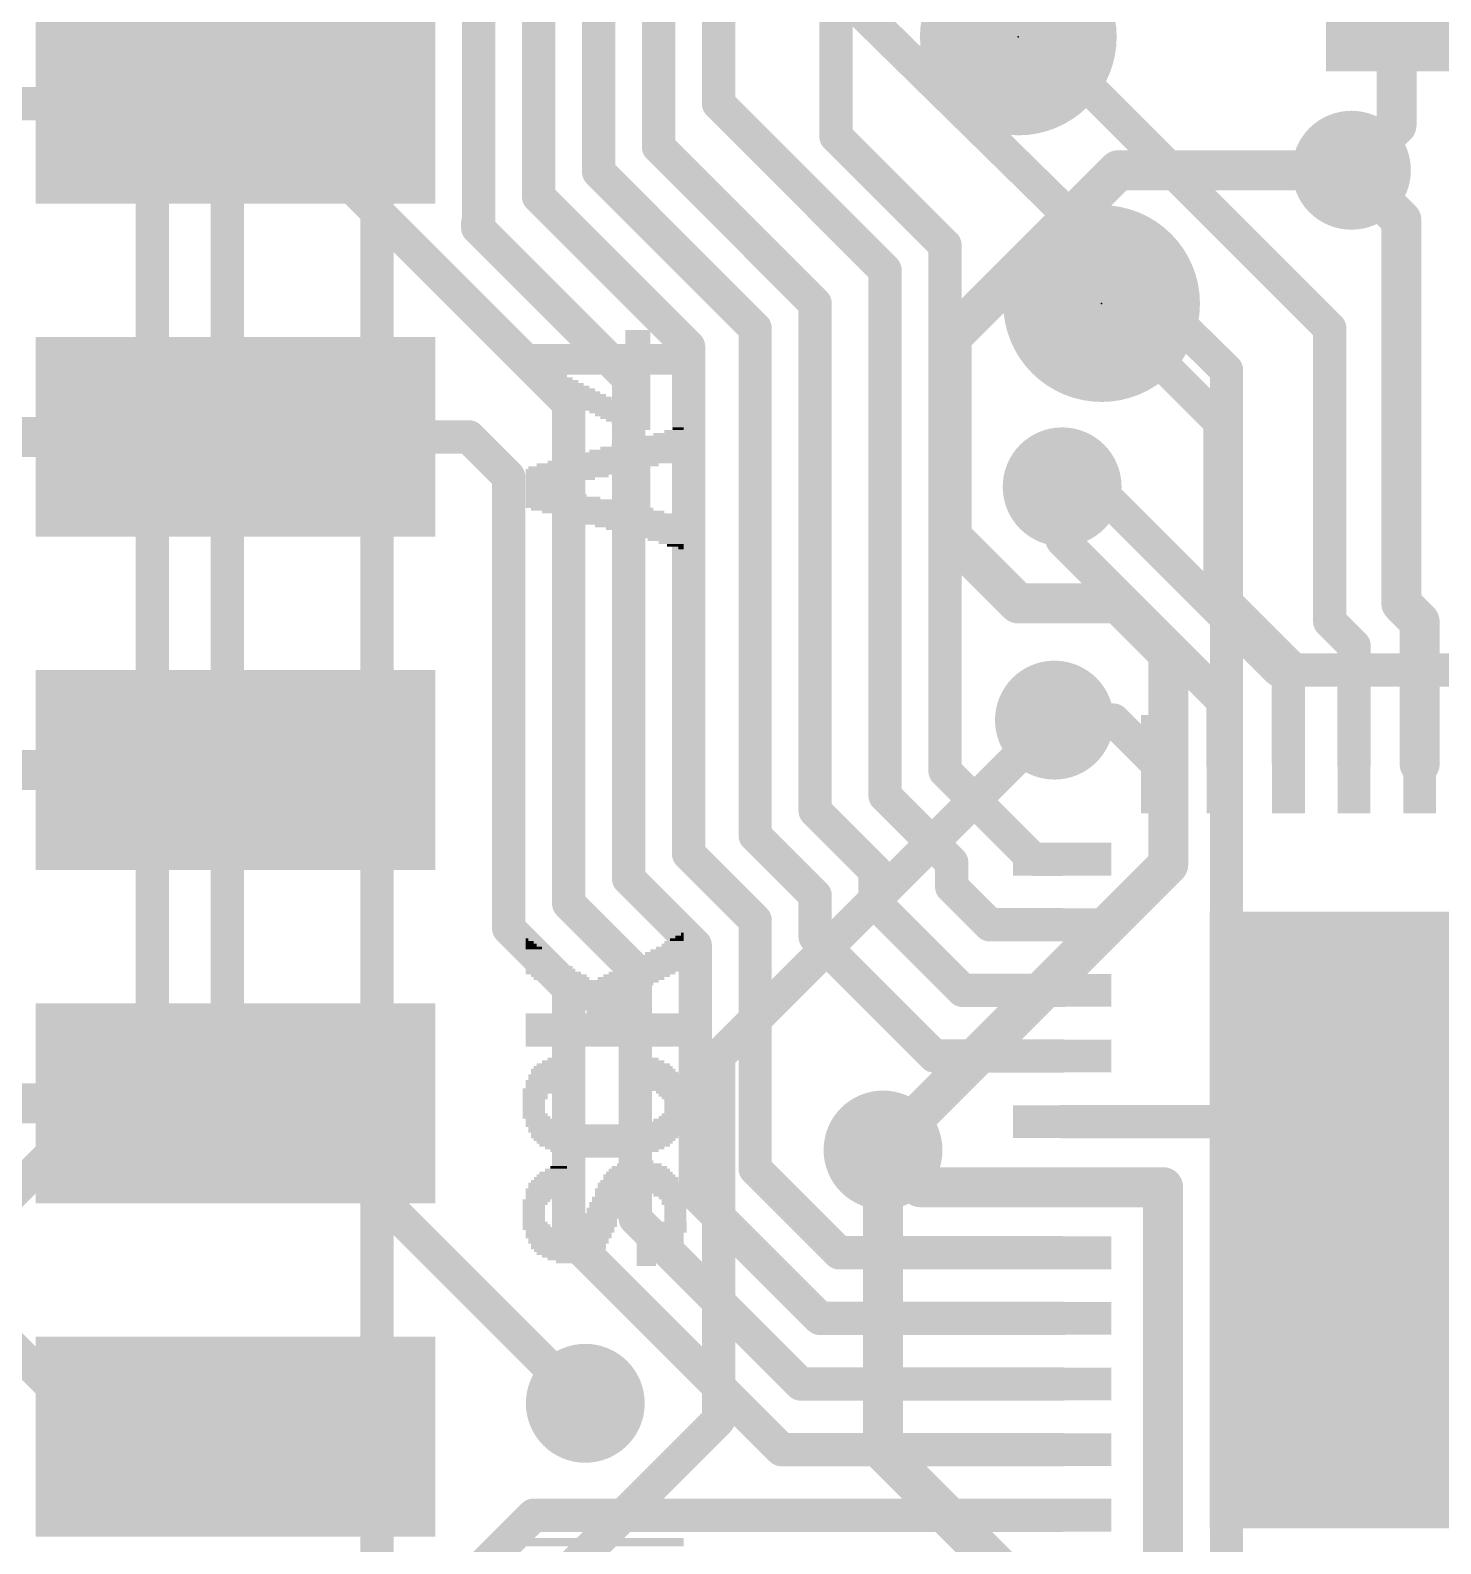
# Model space of a CAD drawing. Extents: x -30.9 to 32.9, y -36.3 to 40.7.
# Drawn here: x -10.84 to -0.08, y -5.01 to 6.53 of the extents above; entities that cross this region are included whole.
import ezdxf

# ---------------------------------------------------------------- set-up
doc = ezdxf.new("R2010")
doc.units = 0
for name, color, linetype in [('1', 12, 'CONTINUOUS'), ('16', 5, 'CONTINUOUS'), ('18', 110, 'CONTINUOUS'), ('200', 132, 'CONTINUOUS'), ('23', 40, 'CONTINUOUS')]:
    doc.layers.add(name, color=color, linetype=linetype)

# ---------------------------------------------------------------- blocks, each defined once
blk = doc.blocks.new('RECT')
blk.add_solid([(-0.5, -0.5), (0.5, -0.5), (-0.5, 0.5), (0.5, 0.5)])
blk = doc.blocks.new('PIE')
at = {"const_width": 0.5}
blk.add_lwpolyline([(0, -0.25, 1), (0, 0.25, 1), (0, -0.25)], format="xyb", dxfattribs=at)
blk = doc.blocks.new('ROUNDV')
at = {"const_width": 0.5}
blk.add_lwpolyline([(0, -0.25, 1), (0, 0.25, 1), (0, -0.25)], format="xyb", dxfattribs=at)

msp = doc.modelspace()

# ---------------------------------------------------------------- linework, layer by layer
at = {"layer": '1'}
for points, const_width in [([(-8.1915, -9.3345), (-8.1915, 10.287)], 0.254), ([(-5.588, 5.969), (-5.588, 7.7817)], 0.254), ([(-6.0452, 5.6384), (-6.0452, 7.5924)], 0.254), ([(-6.5024, 5.449), (-6.5024, 7.403)], 0.254), ([(-6.9596, 5.2596), (-6.9596, 7.2136)], 0.254), ([(-4.6932, 5.7208), (-4.6932, 7.112)], 0.254), ([(-3.8042, 6.9792), (-3.302, 6.477)], 0.254), ([(-7.4168, 5.0702), (-7.4168, 6.8678)], 0.254), ([(-0.418, 6.714), (-0.418, 5.805)], 0.3048), ([(-3.1496, 6.477), (-3.302, 6.477)], 0.254), ([(-0.9271, 4.2545), (-3.1496, 6.477)], 0.254), ([(-9.271, 5.969), (-11.43, 5.969)], 0.254), ([(-9.271, 5.969), (-9.2309, 5.9289)], 0.254), ([(-9.2309, 5.9289), (-8.9769, 5.9289)], 0.254), ([(-8.9769, 5.9289), (-6.731, 3.683)], 0.254), ([(-4.318, 4.699), (-5.588, 5.969)], 0.254), ([(-0.418, 5.805), (-0.762, 5.461)], 0.3048), ([(-3.8608, 4.8884), (-4.6932, 5.7208)], 0.254), ([(-4.8514, 4.4446), (-6.0452, 5.6384)], 0.254), ([(-5.3086, 4.2552), (-6.5024, 5.449)], 0.254), ([(-0.381, 5.08), (-0.762, 5.461)], 0.3048), ([(-5.8166, 4.1166), (-6.9596, 5.2596)], 0.254), ([(-7.4237, 5.0633), (-7.4168, 5.0702)], 0.254), ([(-0.381, 2.159), (-0.381, 5.08)], 0.3048), ([(-7.4237, 5.0223), (-7.4237, 5.0633)], 0.254), ([(-6.2738, 3.8724), (-7.4237, 5.0223)], 0.254), ([(-3.8608, 4.8884), (-3.8608, 0.8823)], 0.254), ([(-4.318, 0.6929), (-4.318, 4.699)], 0.254), ([(-4.8514, 0.5797), (-4.8514, 4.4446)], 0.254), ([(-1.7653, 3.5433), (-2.667, 4.445)], 0.254), ([(-5.3086, 0.3903), (-5.3086, 4.2552)], 0.254), ([(-0.9271, 2.0226), (-0.9271, 4.2545)], 0.254), ([(-5.8166, 0.2517), (-5.8166, 4.1166)], 0.254), ([(-6.2738, 0.0624), (-6.2738, 3.8724)], 0.254), ([(-6.731, -0.127), (-6.731, 3.683)], 0.254), ([(-11.43, 3.429), (-9.271, 3.429)], 0.3048), ([(-1.7653, 2.2142), (-1.7653, 3.5433)], 0.254), ([(-7.493, 3.429), (-9.271, 3.429)], 0.254), ([(-7.1882, 3.1242), (-7.493, 3.429)], 0.254), ([(-7.1882, -0.3164), (-7.1882, 3.1242)], 0.254), ([(-2.9678, 2.6431), (-2.9678, 3.048)], 0.254), ([(-1.742, 1.4173), (-2.9678, 2.6431)], 0.254), ([(-1.242, 1.6909), (-1.7653, 2.2142)], 0.254), ([(-0.242, 2.02), (-0.381, 2.159)], 0.3048), ([(-0.742, 1.8375), (-0.9271, 2.0226)], 0.254), ([(-0.242, 0.935), (-0.242, 2.02)], 0.3048), ([(-0.742, 0.935), (-0.742, 1.8375)], 0.254), ([(-1.242, 0.935), (-1.242, 1.6909)], 0.254), ([(-1.742, 0.935), (-1.742, 1.4173)], 0.254), ([(-2.577, 1.27), (-3.0266, 1.27)], 0.254), ([(-2.242, 0.935), (-2.577, 1.27)], 0.254), ([(-11.43, 0.889), (-9.271, 0.889)], 0.3048), ([(-9.017, 0.889), (-9.271, 0.889)], 0.3048), ([(-3.8608, 0.8823), (-3.1885, 0.21)], 0.254), ([(-3.81, 0.1849), (-4.318, 0.6929)], 0.254), ([(-4.8514, 0.5797), (-4.3942, 0.1225)], 0.254), ([(-5.3086, 0.3903), (-4.8514, -0.0669)], 0.254), ([(-5.3086, -0.2562), (-5.8166, 0.2517)], 0.254), ([(-4.3942, 0.1225), (-4.3942, -0.1216)], 0.254), ([(-3.81, 0), (-3.81, 0.1849)], 0.254), ([(-3.1885, 0.21), (-2.967, 0.21)], 0.254), ([(-5.7658, -0.4456), (-6.2738, 0.0624)], 0.254), ([(-3.52, -0.29), (-3.81, 0)], 0.254), ([(-6.223, -0.635), (-6.731, -0.127)], 0.254), ([(-4.8514, -0.0669), (-4.8514, -0.381)], 0.254), ([(-3.7258, -0.79), (-4.3942, -0.1216)], 0.254), ([(-6.731, -0.7736), (-7.1882, -0.3164)], 0.254), ([(-5.3086, -2.1497), (-5.3086, -0.2562)], 0.254), ([(-2.967, -0.29), (-3.52, -0.29)], 0.254), ([(-5.7658, -2.339), (-5.7658, -0.4456)], 0.254), ([(-3.9424, -1.29), (-4.8514, -0.381)], 0.254), ([(-6.223, -2.5284), (-6.223, -0.635)], 0.254), ([(-6.731, -2.667), (-6.731, -0.7736)], 0.254), ([(-3.7258, -0.79), (-2.967, -0.79)], 0.254), ([(-2.967, -1.29), (-3.9424, -1.29)], 0.254), ([(-13.589, -1.651), (-9.271, -1.651)], 0.3048), ([(-9.271, -1.651), (-8.89, -1.651)], 0.254), ([(-8.89, -1.651), (-6.604, -3.937)], 0.254), ([(0.242, -1.79), (-2.967, -1.79)], 0.254), ([(-4.0503, -2.29), (-4.3337, -2.0066)], 0.3048), ([(-4.6683, -2.79), (-5.3086, -2.1497)], 0.254), ([(-2.967, -2.29), (-4.0503, -2.29)], 0.3048), ([(-2.967, -2.29), (-2.1983, -2.29)], 0.3048), ([(-2.1983, -2.29), (-2.1983, -5.2837)], 0.3048), ([(-4.8148, -3.29), (-5.7658, -2.339)], 0.254), ([(-4.9614, -3.79), (-6.223, -2.5284)], 0.254), ([(-5.5245, -3.8735), (-6.731, -2.667)], 0.254), ([(-2.967, -2.79), (-4.6683, -2.79)], 0.254), ([(-10.287, -4.191), (-11.557, -2.921)], 0.254), ([(-2.967, -3.29), (-4.8148, -3.29)], 0.254), ([(-2.967, -3.79), (-4.9614, -3.79)], 0.254), ([(-5.108, -4.29), (-5.5245, -3.8735)], 0.254), ([(-9.271, -4.191), (-10.287, -4.191)], 0.254), ([(-4.5085, -4.29), (-5.108, -4.29)], 0.254), ([(-4.318, -4.29), (-4.5085, -4.29)], 0.254), ([(-2.967, -4.29), (-4.318, -4.29)], 0.254), ([(-6.9981, -4.79), (-7.6691, -5.461)], 0.254), ([(-2.967, -4.79), (-6.9981, -4.79)], 0.254)]:
    msp.add_lwpolyline(points, dxfattribs=dict(at, const_width=const_width))
for points, const_width in [([(-3.302, 6.5405, 1), (-3.302, 6.4135)], 0.127), ([(-3.3469, 6.4321, 1), (-3.2571, 6.5219)], 0.127), ([(-3.1047, 6.5219, 1), (-3.1945, 6.4321)], 0.127), ([(-3.1496, 6.4135, 1), (-3.1496, 6.5405)], 0.127), ([(-9.2261, 6.0139, 1), (-9.3159, 5.9241)], 0.127), ([(-9.2309, 5.9924, 1), (-9.2309, 5.8654)], 0.127), ([(-9.2758, 5.884, 1), (-9.186, 5.9738)], 0.127), ([(-9.271, 5.9055, 1), (-9.271, 6.0325)], 0.127), ([(-8.932, 5.9738, 1), (-9.0218, 5.884)], 0.127), ([(-8.9769, 5.8654, 1), (-8.9769, 5.9924)], 0.127), ([(-5.5431, 6.0139, 1), (-5.6329, 5.9241)], 0.127), ([(-5.6515, 5.969, 1), (-5.5245, 5.969)], 0.127), ([(-0.3641, 5.7511, 1), (-0.4719, 5.8589)], 0.1524), ([(-4.6483, 5.7657, 1), (-4.7381, 5.6759)], 0.127), ([(-4.7567, 5.7208, 1), (-4.6297, 5.7208)], 0.127), ([(-0.4942, 5.805, 1), (-0.3418, 5.805)], 0.1524), ([(-6.0003, 5.6833, 1), (-6.0901, 5.5935)], 0.127), ([(-6.1087, 5.6384, 1), (-5.9817, 5.6384)], 0.127), ([(-6.4575, 5.4939, 1), (-6.5473, 5.4041)], 0.127), ([(-0.7081, 5.5149, 1), (-0.8159, 5.4071)], 0.1524), ([(-0.8159, 5.5149, 1), (-0.7081, 5.4071)], 0.1524), ([(-6.5659, 5.449, 1), (-6.4389, 5.449)], 0.127), ([(-6.9147, 5.3045, 1), (-7.0045, 5.2147)], 0.127), ([(-7.0231, 5.2596, 1), (-6.8961, 5.2596)], 0.127), ([(-7.3719, 5.0253, 1), (-7.4617, 5.1151)], 0.127), ([(-0.3048, 5.08, 1), (-0.4572, 5.08)], 0.1524), ([(-0.4349, 5.0261, 1), (-0.3271, 5.1339)], 0.1524), ([(-7.3602, 5.0633, 1), (-7.4872, 5.0633)], 0.127), ([(-7.4686, 5.1082, 1), (-7.3788, 5.0184)], 0.127), ([(-7.3788, 5.0672, 1), (-7.4686, 4.9774)], 0.127), ([(-7.4872, 5.0223, 1), (-7.3602, 5.0223)], 0.127), ([(-7.4803, 5.0702, 1), (-7.3533, 5.0702)], 0.127), ([(-3.7973, 4.8884, 1), (-3.9243, 4.8884)], 0.127), ([(-3.9057, 4.8435, 1), (-3.8159, 4.9333)], 0.127), ([(-4.2545, 4.699, 1), (-4.3815, 4.699)], 0.127), ([(-4.3629, 4.6541, 1), (-4.2731, 4.7439)], 0.127), ([(-4.7879, 4.4446, 1), (-4.9149, 4.4446)], 0.127), ([(-4.8963, 4.3997, 1), (-4.8065, 4.4895)], 0.127), ([(-2.6221, 4.4899, 1), (-2.7119, 4.4001)], 0.127), ([(-5.2451, 4.2552, 1), (-5.3721, 4.2552)], 0.127), ([(-5.3535, 4.2103, 1), (-5.2637, 4.3001)], 0.127), ([(-0.8636, 4.2545, 1), (-0.9906, 4.2545)], 0.127), ([(-0.972, 4.2096, 1), (-0.8822, 4.2994)], 0.127), ([(-5.7531, 4.1166, 1), (-5.8801, 4.1166)], 0.127), ([(-5.8615, 4.0717, 1), (-5.7717, 4.1615)], 0.127), ([(-6.2103, 3.8724, 1), (-6.3373, 3.8724)], 0.127), ([(-6.3187, 3.8275, 1), (-6.2289, 3.9173)], 0.127), ([(-6.6675, 3.683, 1), (-6.7945, 3.683)], 0.127), ([(-6.7759, 3.6381, 1), (-6.6861, 3.7279)], 0.127), ([(-9.271, 3.3528, 1), (-9.271, 3.5052)], 0.1524), ([(-1.7018, 3.5433, 1), (-1.8288, 3.5433)], 0.127), ([(-1.8102, 3.4984, 1), (-1.7204, 3.5882)], 0.127), ([(-9.271, 3.4925, 1), (-9.271, 3.3655)], 0.127), ([(-7.4481, 3.4739, 1), (-7.5379, 3.3841)], 0.127), ([(-7.493, 3.3655, 1), (-7.493, 3.4925)], 0.127), ([(-7.1247, 3.1242, 1), (-7.2517, 3.1242)], 0.127), ([(-7.2331, 3.0793, 1), (-7.1433, 3.1691)], 0.127), ([(-2.9043, 3.048, 1), (-3.0313, 3.048)], 0.127), ([(-2.9229, 2.688, 1), (-3.0127, 2.5982)], 0.127), ([(-3.0313, 2.6431, 1), (-2.9043, 2.6431)], 0.127), ([(-1.7204, 2.2591, 1), (-1.8102, 2.1693)], 0.127), ([(-0.3271, 2.2129, 1), (-0.4349, 2.1051)], 0.1524), ([(-1.8288, 2.2142, 1), (-1.7018, 2.2142)], 0.127), ([(-0.4572, 2.159, 1), (-0.3048, 2.159)], 0.1524), ([(-0.8822, 2.0675, 1), (-0.972, 1.9777)], 0.127), ([(-0.9906, 2.0226, 1), (-0.8636, 2.0226)], 0.127), ([(-0.1658, 2.02, 1), (-0.3182, 2.02)], 0.1524), ([(-0.2959, 1.9661, 1), (-0.1881, 2.0739)], 0.1524), ([(-0.6785, 1.8375, 1), (-0.8055, 1.8375)], 0.127), ([(-0.7869, 1.7926, 1), (-0.6971, 1.8824)], 0.127), ([(-1.1785, 1.6909, 1), (-1.3055, 1.6909)], 0.127), ([(-1.2869, 1.646, 1), (-1.1971, 1.7358)], 0.127), ([(-1.6785, 1.4173, 1), (-1.8055, 1.4173)], 0.127), ([(-1.7869, 1.3724, 1), (-1.6971, 1.4622)], 0.127), ([(-3.0266, 1.3335, 1), (-3.0266, 1.2065)], 0.127), ([(-2.5321, 1.3149, 1), (-2.6219, 1.2251)], 0.127), ([(-2.577, 1.2065, 1), (-2.577, 1.3335)], 0.127), ([(-9.271, 0.9652, 1), (-9.271, 0.8128)], 0.1524), ([(-9.271, 0.8128, 1), (-9.271, 0.9652)], 0.1524), ([(-9.017, 0.8128, 1), (-9.017, 0.9652)], 0.1524), ([(-2.2869, 0.8901, 1), (-2.1971, 0.9799)], 0.127), ([(-3.8159, 0.9272, 1), (-3.9057, 0.8374)], 0.127), ([(-3.9243, 0.8823, 1), (-3.7973, 0.8823)], 0.127), ([(-1.8055, 0.935, 1), (-1.6785, 0.935)], 0.127), ([(-1.3055, 0.935, 1), (-1.1785, 0.935)], 0.127), ([(-0.8055, 0.935, 1), (-0.6785, 0.935)], 0.127), ([(-0.3182, 0.935, 1), (-0.1658, 0.935)], 0.1524), ([(-4.2731, 0.7378, 1), (-4.3629, 0.648)], 0.127), ([(-4.8065, 0.6246, 1), (-4.8963, 0.5348)], 0.127), ([(-4.3815, 0.6929, 1), (-4.2545, 0.6929)], 0.127), ([(-4.9149, 0.5797, 1), (-4.7879, 0.5797)], 0.127), ([(-5.2637, 0.4352, 1), (-5.3535, 0.3454)], 0.127), ([(-5.7717, 0.2966, 1), (-5.8615, 0.2068)], 0.127), ([(-5.3721, 0.3903, 1), (-5.2451, 0.3903)], 0.127), ([(-5.8801, 0.2517, 1), (-5.7531, 0.2517)], 0.127), ([(-4.3307, 0.1225, 1), (-4.4577, 0.1225)], 0.127), ([(-4.4391, 0.0776, 1), (-4.3493, 0.1674)], 0.127), ([(-3.7465, 0.1849, 1), (-3.8735, 0.1849)], 0.127), ([(-3.8549, 0.14, 1), (-3.7651, 0.2298)], 0.127), ([(-3.1885, 0.2735, 1), (-3.1885, 0.1465)], 0.127), ([(-3.2334, 0.1651, 1), (-3.1436, 0.2549)], 0.127), ([(-2.967, 0.1465, 1), (-2.967, 0.2735)], 0.127), ([(-6.2289, 0.1073, 1), (-6.3187, 0.0175)], 0.127), ([(-6.3373, 0.0624, 1), (-6.2103, 0.0624)], 0.127), ([(-3.7651, 0.0449, 1), (-3.8549, -0.0449)], 0.127), ([(-4.7879, -0.0669, 1), (-4.9149, -0.0669)], 0.127), ([(-4.8963, -0.1118, 1), (-4.8065, -0.022)], 0.127), ([(-4.3493, -0.0767, 1), (-4.4391, -0.1665)], 0.127), ([(-3.8735, 0, 1), (-3.7465, 0)], 0.127), ([(-6.6861, -0.0821, 1), (-6.7759, -0.1719)], 0.127), ([(-6.7945, -0.127, 1), (-6.6675, -0.127)], 0.127), ([(-4.4577, -0.1216, 1), (-4.3307, -0.1216)], 0.127), ([(-7.1433, -0.2715, 1), (-7.2331, -0.3613)], 0.127), ([(-5.2451, -0.2562, 1), (-5.3721, -0.2562)], 0.127), ([(-5.3535, -0.3011, 1), (-5.2637, -0.2113)], 0.127), ([(-3.52, -0.2265, 1), (-3.52, -0.3535)], 0.127), ([(-3.5649, -0.3349, 1), (-3.4751, -0.2451)], 0.127), ([(-2.967, -0.3535, 1), (-2.967, -0.2265)], 0.127), ([(-7.2517, -0.3164, 1), (-7.1247, -0.3164)], 0.127), ([(-5.7023, -0.4456, 1), (-5.8293, -0.4456)], 0.127), ([(-5.8107, -0.4905, 1), (-5.7209, -0.4007)], 0.127), ([(-4.8065, -0.3361, 1), (-4.8963, -0.4259)], 0.127), ([(-4.9149, -0.381, 1), (-4.7879, -0.381)], 0.127), ([(-6.1595, -0.635, 1), (-6.2865, -0.635)], 0.127), ([(-6.2679, -0.6799, 1), (-6.1781, -0.5901)], 0.127), ([(-6.6675, -0.7736, 1), (-6.7945, -0.7736)], 0.127), ([(-6.7759, -0.8185, 1), (-6.6861, -0.7287)], 0.127), ([(-3.7258, -0.7265, 1), (-3.7258, -0.8535)], 0.127), ([(-3.7707, -0.8349, 1), (-3.6809, -0.7451)], 0.127), ([(-2.967, -0.8535, 1), (-2.967, -0.7265)], 0.127), ([(-3.9424, -1.2265, 1), (-3.9424, -1.3535)], 0.127), ([(-3.9873, -1.3349, 1), (-3.8975, -1.2451)], 0.127), ([(-2.967, -1.3535, 1), (-2.967, -1.2265)], 0.127), ([(-9.271, -1.7272, 1), (-9.271, -1.5748)], 0.1524), ([(-9.271, -1.5875, 1), (-9.271, -1.7145)], 0.127), ([(-8.8451, -1.6061, 1), (-8.9349, -1.6959)], 0.127), ([(-8.89, -1.7145, 1), (-8.89, -1.5875)], 0.127), ([(-2.967, -1.7265, 1), (-2.967, -1.8535)], 0.127), ([(-4.2798, -1.9527, 1), (-4.3876, -2.0605)], 0.1524), ([(-5.2637, -2.1048, 1), (-5.3535, -2.1946)], 0.127), ([(-5.3721, -2.1497, 1), (-5.2451, -2.1497)], 0.127), ([(-4.0503, -2.2138, 1), (-4.0503, -2.3662)], 0.1524), ([(-4.1042, -2.3439, 1), (-3.9964, -2.2361)], 0.1524), ([(-2.967, -2.2138, 1), (-2.967, -2.3662)], 0.1524), ([(-2.967, -2.3662, 1), (-2.967, -2.2138)], 0.1524), ([(-2.1221, -2.29, 1), (-2.2745, -2.29)], 0.1524), ([(-2.1983, -2.3662, 1), (-2.1983, -2.2138)], 0.1524), ([(-5.7209, -2.2941, 1), (-5.8107, -2.3839)], 0.127), ([(-5.8293, -2.339, 1), (-5.7023, -2.339)], 0.127), ([(-6.1781, -2.4835, 1), (-6.2679, -2.5733)], 0.127), ([(-6.2865, -2.5284, 1), (-6.1595, -2.5284)], 0.127), ([(-6.6861, -2.6221, 1), (-6.7759, -2.7119)], 0.127), ([(-6.7945, -2.667, 1), (-6.6675, -2.667)], 0.127), ([(-4.6683, -2.7265, 1), (-4.6683, -2.8535)], 0.127), ([(-4.7132, -2.8349, 1), (-4.6234, -2.7451)], 0.127), ([(-2.967, -2.8535, 1), (-2.967, -2.7265)], 0.127), ([(-4.8148, -3.2265, 1), (-4.8148, -3.3535)], 0.127), ([(-4.8597, -3.3349, 1), (-4.7699, -3.2451)], 0.127), ([(-2.967, -3.3535, 1), (-2.967, -3.2265)], 0.127), ([(-4.9614, -3.7265, 1), (-4.9614, -3.8535)], 0.127), ([(-5.0063, -3.8349, 1), (-4.9165, -3.7451)], 0.127), ([(-2.967, -3.8535, 1), (-2.967, -3.7265)], 0.127), ([(-5.4796, -3.8286, 1), (-5.5694, -3.9184)], 0.127), ([(-5.5694, -3.9184, 1), (-5.4796, -3.8286)], 0.127), ([(-6.6489, -3.9819, 1), (-6.5591, -3.8921)], 0.127), ([(-10.287, -4.1275, 1), (-10.287, -4.2545)], 0.127), ([(-10.3319, -4.2359, 1), (-10.2421, -4.1461)], 0.127), ([(-9.271, -4.2545, 1), (-9.271, -4.1275)], 0.127), ([(-5.108, -4.2265, 1), (-5.108, -4.3535)], 0.127), ([(-5.1529, -4.3349, 1), (-5.0631, -4.2451)], 0.127), ([(-4.5085, -4.2265, 1), (-4.5085, -4.3535)], 0.127), ([(-4.5085, -4.3535, 1), (-4.5085, -4.2265)], 0.127), ([(-4.318, -4.2265, 1), (-4.318, -4.3535)], 0.127), ([(-4.318, -4.3535, 1), (-4.318, -4.2265)], 0.127), ([(-2.967, -4.3535, 1), (-2.967, -4.2265)], 0.127), ([(-6.9981, -4.7265, 1), (-6.9981, -4.8535)], 0.127), ([(-6.9532, -4.8349, 1), (-7.043, -4.7451)], 0.127), ([(-2.967, -4.8535, 1), (-2.967, -4.7265)], 0.127)]:
    msp.add_lwpolyline(points, format="xyb", dxfattribs=dict(at, const_width=const_width))
at = {"layer": '16'}
for points, const_width in [([(-1.7145, 3.937), (-8.4455, 10.541)], 0.254), ([(-9.906, -1.27), (-9.906, 9.017)], 0.254), ([(-9.3345, 8.6995), (-9.3345, -1.2065)], 0.254), ([(-2.54, 5.461), (-3.81, 4.191)], 0.3048), ([(-0.762, 5.461), (-2.54, 5.461)], 0.3048), ([(-3.81, 4.191), (-3.81, 2.667)], 0.3048), ([(-1.7145, -5.715), (-1.7145, 3.937)], 0.254), ([(-2.7138, 3.048), (-2.9678, 3.048)], 0.254), ([(-1.3168, 1.651), (-2.7138, 3.048)], 0.254), ([(-3.81, 2.667), (-3.302, 2.159)], 0.3048), ([(-2.54, 2.159), (-3.302, 2.159)], 0.3048), ([(-2.159, 1.778), (-2.54, 2.159)], 0.3048), ([(-2.159, 0.1681), (-2.159, 1.778)], 0.3048), ([(3.429, 1.651), (-1.3168, 1.651)], 0.254), ([(-5.588, -1.2914), (-3.0266, 1.27)], 0.254), ([(-4.3337, -2.0066), (-2.159, 0.1681)], 0.3048), ([(-11.557, -2.921), (-9.906, -1.27)], 0.254), ([(-9.3345, -1.2065), (-6.604, -3.937)], 0.254), ([(-5.588, -4.064), (-5.588, -1.2914)], 0.254), ([(-4.3337, -4.3023), (-4.3337, -2.0066)], 0.3048), ([(-6.9926, -5.4686), (-5.588, -4.064)], 0.254), ([(-2.4559, -6.1801), (-4.3337, -4.3023)], 0.3048)]:
    msp.add_lwpolyline(points, dxfattribs=dict(at, const_width=const_width))
for points, const_width in [([(-2.54, 5.5372, 1), (-2.54, 5.3848)], 0.1524), ([(-2.4861, 5.4071, 1), (-2.5939, 5.5149)], 0.1524), ([(-0.762, 5.3848, 1), (-0.762, 5.5372)], 0.1524), ([(-3.7338, 4.191, 1), (-3.8862, 4.191)], 0.1524), ([(-3.8639, 4.2449, 1), (-3.7561, 4.1371)], 0.1524), ([(-1.651, 3.937, 1), (-1.778, 3.937)], 0.127), ([(-1.759, 3.8917, 1), (-1.67, 3.9823)], 0.127), ([(-2.9678, 3.1115, 1), (-2.9678, 2.9845)], 0.127), ([(-2.6689, 3.0929, 1), (-2.7587, 3.0031)], 0.127), ([(-2.7138, 2.9845, 1), (-2.7138, 3.1115)], 0.127), ([(-3.7561, 2.7209, 1), (-3.8639, 2.6131)], 0.1524), ([(-3.8862, 2.667, 1), (-3.7338, 2.667)], 0.1524), ([(-3.302, 2.2352, 1), (-3.302, 2.0828)], 0.1524), ([(-2.4861, 2.2129, 1), (-2.5939, 2.1051)], 0.1524), ([(-2.54, 2.0828, 1), (-2.54, 2.2352)], 0.1524), ([(-3.3559, 2.1051, 1), (-3.2481, 2.2129)], 0.1524), ([(-2.0828, 1.778, 1), (-2.2352, 1.778)], 0.1524), ([(-2.2129, 1.7241, 1), (-2.1051, 1.8319)], 0.1524), ([(-1.3168, 1.7145, 1), (-1.3168, 1.5875)], 0.127), ([(-1.3617, 1.6061, 1), (-1.2719, 1.6959)], 0.127), ([(-2.9817, 1.2251, 1), (-3.0715, 1.3149)], 0.127), ([(-2.2352, 0.1681, 1), (-2.0828, 0.1681)], 0.1524), ([(-2.1051, 0.1142, 1), (-2.2129, 0.222)], 0.1524), ([(-9.8611, -1.3149, 1), (-9.9509, -1.2251)], 0.127), ([(-9.2896, -1.1616, 1), (-9.3794, -1.2514)], 0.127), ([(-9.398, -1.2065, 1), (-9.271, -1.2065)], 0.127), ([(-9.9695, -1.27, 1), (-9.8425, -1.27)], 0.127), ([(-5.5245, -1.2914, 1), (-5.6515, -1.2914)], 0.127), ([(-5.6329, -1.2465, 1), (-5.5431, -1.3363)], 0.127), ([(-4.2575, -2.0066, 1), (-4.4099, -2.0066)], 0.1524), ([(-4.3876, -1.9527, 1), (-4.2798, -2.0605)], 0.1524), ([(-6.6489, -3.9819, 1), (-6.5591, -3.8921)], 0.127), ([(-5.6515, -4.064, 1), (-5.5245, -4.064)], 0.127), ([(-5.5431, -4.1089, 1), (-5.6329, -4.0191)], 0.127), ([(-4.2798, -4.2484, 1), (-4.3876, -4.3562)], 0.1524), ([(-4.4099, -4.3023, 1), (-4.2575, -4.3023)], 0.1524)]:
    msp.add_lwpolyline(points, format="xyb", dxfattribs=dict(at, const_width=const_width))
at = {"layer": '23'}
for p in [(-3.302, 6.477), (-2.667, 4.445)]:
    msp.add_point(p, dxfattribs=at)

# ---------------------------------------------------------------- block references
at = {"layer": '1'}
for name, p, xscale, yscale in [('PIE', (-3.302, 6.477), 1.5, 1.5), ('PIE', (-2.667, 4.445), 1.5, 1.5), ('RECT', (-2.967, 0.21), 0.75, 0.25), ('RECT', (-2.967, -0.29), 0.75, 0.25), ('RECT', (-2.967, -0.79), 0.75, 0.25), ('RECT', (-2.967, -1.29), 0.75, 0.25), ('RECT', (-2.967, -1.79), 0.75, 0.25), ('RECT', (-2.967, -2.29), 0.75, 0.25), ('RECT', (-2.967, -2.79), 0.75, 0.25), ('RECT', (-2.967, -3.29), 0.75, 0.25), ('RECT', (-2.967, -3.79), 0.75, 0.25), ('RECT', (-2.967, -4.29), 0.75, 0.25), ('RECT', (-2.967, -4.79), 0.75, 0.25)]:
    msp.add_blockref(name, p, dxfattribs=dict(at, xscale=xscale, yscale=yscale))
at = {"layer": '1', "xscale": 1.075}
msp.add_blockref('RECT', (-0.418, 6.714), dxfattribs=at)
at = {"layer": '1'}
for p, xscale, yscale, rotation in [((-9.271, 5.969), 3.048, 1.524, 180), ((-9.271, 3.429), 3.048, 1.524, 180), ((-9.271, 0.889), 3.048, 1.524, 180), ((-2.242, 0.935), 0.75, 0.25, 270), ((-1.742, 0.935), 0.75, 0.25, 270), ((-1.242, 0.935), 0.75, 0.25, 270), ((-0.742, 0.935), 0.75, 0.25, 270), ((-0.242, 0.935), 0.75, 0.25, 270), ((0.508, -2.54), 4.7, 4.7, 270), ((-9.271, -1.651), 3.048, 1.524, 180), ((-9.271, -4.191), 3.048, 1.524, 180)]:
    msp.add_blockref('RECT', p, dxfattribs=dict(at, xscale=xscale, yscale=yscale, rotation=rotation))
at = {"layer": '18', "xscale": 0.9064, "yscale": 0.9064}
for p in [(-0.762, 5.461), (-0.762, 5.461), (-2.9678, 3.048), (-2.9678, 3.048), (-3.0266, 1.27), (-3.0266, 1.27), (-1.27, -0.762), (-1.27, -0.762), (-4.3337, -2.0066), (-4.3337, -2.0066), (-6.604, -3.937), (-6.604, -3.937), (-1.27, -4.318), (-1.27, -4.318)]:
    msp.add_blockref('ROUNDV', p, dxfattribs=at)
at = {"layer": '200', "yscale": 0.0212}
for p, xscale in [((-6.2026, 4.232), 0.1905), ((-6.2026, 4.2108), 0.1905), ((-6.2026, 4.1896), 0.1905), ((-6.2026, 4.1685), 0.1905), ((-6.2026, 4.1473), 0.1905), ((-6.4566, 4.1261), 1.2065), ((-6.4566, 4.105), 1.2065), ((-6.4566, 4.0838), 1.2065), ((-6.4566, 4.0626), 1.2065), ((-6.4566, 4.0415), 1.2065), ((-6.4566, 4.0203), 1.2065), ((-6.4566, 3.9991), 1.2065), ((-6.4566, 3.978), 1.2065), ((-6.4566, 3.9568), 1.2065), ((-6.4566, 3.9356), 1.2065), ((-6.4566, 3.9145), 1.2065), ((-6.9011, 3.8933), 0.3175), ((-6.8799, 3.8721), 0.3598), ((-6.8376, 3.851), 0.3598), ((-6.7952, 3.8298), 0.3598), ((-6.7529, 3.8086), 0.3598), ((-6.2026, 3.8933), 0.1905), ((-6.2026, 3.8721), 0.1905), ((-6.2026, 3.851), 0.1905), ((-6.2026, 3.8298), 0.1905), ((-6.2026, 3.8086), 0.1905), ((-6.7106, 3.7875), 0.3598), ((-6.6682, 3.7663), 0.3598), ((-6.6259, 3.7452), 0.3598), ((-6.5942, 3.724), 0.381), ((-6.5518, 3.7028), 0.381), ((-6.5095, 3.6817), 0.381), ((-6.2026, 3.7875), 0.1905), ((-6.2026, 3.7663), 0.1905), ((-6.2026, 3.7452), 0.1905), ((-6.2026, 3.724), 0.1905), ((-6.2026, 3.7028), 0.1905), ((-6.2026, 3.6817), 0.1905), ((-6.3825, 3.6605), 0.5503), ((-6.3613, 3.6393), 0.508), ((-6.3402, 3.6182), 0.4657), ((-6.319, 3.597), 0.4233), ((-6.2978, 3.5758), 0.381), ((-6.2767, 3.5547), 0.3387), ((-6.2555, 3.5335), 0.2963), ((-6.2449, 3.5123), 0.2752), ((-6.2238, 3.4912), 0.2328), ((-5.9274, 3.47), 0.1482), ((-5.8957, 3.4912), 0.0847), ((-6.1709, 3.343), 0.635), ((-6.1285, 3.3642), 0.5503), ((-6.0968, 3.3853), 0.4868), ((-6.0544, 3.4065), 0.4022), ((-6.0121, 3.4277), 0.3175), ((-5.9698, 3.4488), 0.2328), ((-6.4143, 3.2372), 0.9525), ((-6.3296, 3.2583), 0.9525), ((-6.2873, 3.2795), 0.8678), ((-6.2555, 3.3007), 0.8043), ((-6.2132, 3.3218), 0.7196), ((-6.5836, 3.1737), 0.9525), ((-6.7, 3.1525), 0.7196), ((-6.7423, 3.1313), 0.635), ((-6.7952, 3.1102), 0.5291), ((-6.573, 3.1948), 0.9313), ((-6.5095, 3.216), 0.9313), ((-6.2026, 3.1525), 0.1905), ((-6.2026, 3.1313), 0.1905), ((-6.2026, 3.1102), 0.1905), ((-6.8482, 3.089), 0.4233), ((-6.8905, 3.0678), 0.3387), ((-6.9434, 3.0467), 0.2328), ((-6.9222, 3.0255), 0.2752), ((-6.8693, 3.0043), 0.381), ((-6.2026, 3.089), 0.1905), ((-6.2026, 3.0678), 0.1905), ((-6.2026, 3.0467), 0.1905), ((-6.2026, 3.0255), 0.1905), ((-6.2026, 3.0043), 0.1905), ((-6.827, 2.9832), 0.4656), ((-6.7741, 2.962), 0.5715), ((-6.7212, 2.9409), 0.6773), ((-6.5836, 2.9197), 0.9525), ((-6.5836, 2.8985), 0.9525), ((-6.5518, 2.8774), 0.9313), ((-6.2026, 2.9832), 0.1905), ((-6.2026, 2.962), 0.1905), ((-6.2026, 2.9409), 0.1905), ((-6.4672, 2.8562), 0.9313), ((-6.3719, 2.835), 0.9525), ((-6.3084, 2.8139), 0.9101), ((-6.2767, 2.7927), 0.8466), ((-6.2344, 2.7715), 0.762), ((-6.192, 2.7504), 0.6773), ((-6.1497, 2.7292), 0.5926), ((-6.1074, 2.708), 0.508), ((-6.0756, 2.6869), 0.4445), ((-6.0333, 2.6657), 0.3598), ((-5.9909, 2.6445), 0.2752), ((-5.9486, 2.6234), 0.1905), ((-5.9169, 2.6022), 0.127), ((-5.8745, 2.581), 0.0423), ((-7.0492, -0.4033), 0.0212), ((-7.0281, -0.4245), 0.0635), ((-7.0175, -0.4457), 0.0847), ((-6.9963, -0.4668), 0.127), ((-5.9592, -0.4668), 0.2117), ((-5.938, -0.4457), 0.1693), ((-5.9274, -0.4245), 0.1482), ((-5.9063, -0.4033), 0.1058), ((-5.8851, -0.3822), 0.0635), ((-5.8639, -0.361), 0.0212), ((-6.9857, -0.488), 0.1482), ((-6.9646, -0.5092), 0.1905), ((-6.9434, -0.5303), 0.2328), ((-6.9328, -0.5515), 0.254), ((-6.9117, -0.5727), 0.2963), ((-6.065, -0.5727), 0.4233), ((-6.0439, -0.5515), 0.381), ((-6.0227, -0.5303), 0.3387), ((-6.0015, -0.5092), 0.2963), ((-5.9804, -0.488), 0.254), ((-6.9011, -0.5938), 0.3175), ((-6.8799, -0.615), 0.3598), ((-6.8693, -0.6362), 0.381), ((-6.8482, -0.6573), 0.4233), ((-6.8058, -0.6785), 0.4233), ((-6.7847, -0.6997), 0.4233), ((-6.2555, -0.6997), 0.508), ((-6.2132, -0.6785), 0.508), ((-6.1709, -0.6573), 0.508), ((-6.1285, -0.6362), 0.508), ((-6.1074, -0.615), 0.508), ((-6.0862, -0.5938), 0.4656), ((-6.4989, -0.7208), 0.9101), ((-6.4989, -0.742), 0.8255), ((-6.5095, -0.7632), 0.762), ((-6.5095, -0.7843), 0.6773), ((-6.5201, -0.8055), 0.6138), ((-6.5201, -0.8267), 0.5291), ((-6.5307, -0.8478), 0.4656), ((-6.5307, -0.869), 0.381), ((-6.4989, -0.8902), 0.3598), ((-6.4778, -0.9113), 0.3598), ((-6.4354, -0.9325), 0.3598), ((-6.4566, -0.9748), 1.2065), ((-6.4566, -0.996), 1.2065), ((-6.4566, -1.0172), 1.2065), ((-6.4566, -1.0383), 1.2065), ((-6.4143, -0.9537), 0.3598), ((-6.4566, -1.0595), 1.2065), ((-6.4566, -1.0807), 1.2065), ((-6.4566, -1.1018), 1.2065), ((-6.4566, -1.123), 1.2065), ((-6.4566, -1.1442), 1.2065), ((-6.4566, -1.1653), 1.2065), ((-6.4566, -1.1865), 1.2065), ((-6.4566, -1.2077), 1.2065), ((-6.827, -1.377), 0.3387), ((-6.8164, -1.3558), 0.3175), ((-6.7952, -1.3346), 0.2752), ((-6.7741, -1.3135), 0.2328), ((-6.7317, -1.2923), 0.1482), ((-6.2238, -1.2923), 0.1482), ((-6.1709, -1.3135), 0.254), ((-6.1497, -1.3346), 0.2963), ((-6.1285, -1.3558), 0.3387), ((-6.1179, -1.377), 0.3598), ((-6.8587, -1.4828), 0.4022), ((-6.8587, -1.504), 0.4022), ((-6.8482, -1.4405), 0.381), ((-6.8482, -1.4616), 0.381), ((-6.8376, -1.3981), 0.3598), ((-6.8376, -1.4193), 0.3598), ((-6.1074, -1.3981), 0.381), ((-6.0968, -1.4193), 0.4022), ((-6.0862, -1.4405), 0.4233), ((-6.0862, -1.4616), 0.4233), ((-6.0756, -1.4828), 0.4445), ((-6.0756, -1.504), 0.4445), ((-6.9328, -1.5463), 0.2963), ((-6.9646, -1.5675), 0.2328), ((-6.9857, -1.5886), 0.1905), ((-6.9857, -1.6098), 0.1905), ((-6.8587, -1.5251), 0.4022), ((-6.0756, -1.5251), 0.4445), ((-5.9909, -1.5463), 0.3175), ((-5.9486, -1.5675), 0.2328), ((-5.938, -1.5886), 0.2117), ((-5.9274, -1.6098), 0.1905), ((-6.9963, -1.631), 0.1693), ((-6.9963, -1.6521), 0.1693), ((-6.9963, -1.6733), 0.1693), ((-6.9963, -1.6945), 0.1693), ((-6.9963, -1.7156), 0.1693), ((-6.9857, -1.7368), 0.1905), ((-5.9274, -1.7368), 0.1905), ((-5.9169, -1.631), 0.1693), ((-5.9169, -1.6521), 0.1693), ((-5.9169, -1.6733), 0.1693), ((-5.9169, -1.6945), 0.1693), ((-5.9169, -1.7156), 0.1693), ((-6.9752, -1.758), 0.2117), ((-6.9434, -1.7791), 0.2328), ((-6.8799, -1.8003), 0.3598), ((-6.4566, -1.8215), 1.2065), ((-6.446, -1.8426), 1.1853), ((-6.0227, -1.8003), 0.3387), ((-5.9592, -1.7791), 0.254), ((-5.938, -1.758), 0.2117), ((-6.4566, -1.8638), 1.1641), ((-6.446, -1.885), 1.143), ((-6.4566, -1.9061), 1.1218), ((-6.4566, -1.9273), 1.0795), ((-6.4566, -1.9485), 1.0371), ((-6.4566, -1.9696), 0.9948), ((-6.4566, -1.9908), 0.9101), ((-6.4566, -2.012), 0.8255), ((-6.4566, -2.0331), 0.6985), ((-6.446, -2.0543), 0.4656), ((-6.8482, -2.1813), 0.2117), ((-6.827, -2.1601), 0.1693), ((-6.8058, -2.1389), 0.127), ((-6.192, -2.1813), 0.508), ((-6.192, -2.1601), 0.4657), ((-6.192, -2.1389), 0.4233), ((-6.192, -2.1178), 0.3387), ((-6.192, -2.0966), 0.2117), ((-6.9011, -2.3083), 0.3175), ((-6.8905, -2.2659), 0.2963), ((-6.8905, -2.2871), 0.2963), ((-6.8799, -2.2448), 0.2752), ((-6.8693, -2.2236), 0.254), ((-6.8587, -2.2024), 0.2328), ((-6.192, -2.3083), 0.6773), ((-6.192, -2.2659), 0.635), ((-6.192, -2.2871), 0.635), ((-6.192, -2.2448), 0.5926), ((-6.192, -2.2024), 0.5503), ((-6.1814, -2.2236), 0.5715), ((-6.9752, -2.3929), 0.2117), ((-6.9857, -2.4141), 0.1905), ((-6.9011, -2.3294), 0.3175), ((-6.9011, -2.3506), 0.3175), ((-6.9434, -2.3718), 0.2328), ((-6.4354, -2.4141), 0.2752), ((-6.4143, -2.3929), 0.2752), ((-6.4037, -2.3718), 0.2963), ((-6.192, -2.3294), 0.6773), ((-6.3719, -2.3506), 0.3175), ((-5.9698, -2.3506), 0.2328), ((-5.9486, -2.3718), 0.1905), ((-5.9274, -2.3929), 0.1905), ((-5.9274, -2.4141), 0.1905), ((-6.9963, -2.4353), 0.1693), ((-6.9963, -2.4564), 0.1693), ((-6.9963, -2.4776), 0.1693), ((-6.9963, -2.4988), 0.1693), ((-6.9963, -2.5199), 0.1693), ((-6.9963, -2.5411), 0.1693), ((-6.4989, -2.5411), 0.2752), ((-6.4778, -2.4988), 0.2752), ((-6.4778, -2.5199), 0.2752), ((-6.4566, -2.4564), 0.2752), ((-6.4566, -2.4776), 0.2752), ((-6.446, -2.4353), 0.254), ((-5.9169, -2.4353), 0.1693), ((-5.9169, -2.4564), 0.1693), ((-5.9169, -2.4776), 0.1693), ((-5.9169, -2.4988), 0.1693), ((-5.9169, -2.5199), 0.1693), ((-5.9169, -2.5411), 0.1693), ((-6.9752, -2.5834), 0.2117), ((-6.9646, -2.6046), 0.2328), ((-6.9857, -2.5623), 0.1905), ((-6.7212, -2.6258), 0.6773), ((-6.7317, -2.6469), 0.6561), ((-6.5413, -2.6046), 0.3175), ((-6.5095, -2.5834), 0.2963), ((-6.4989, -2.5623), 0.2752), ((-6.0333, -2.6469), 0.3598), ((-5.9592, -2.6258), 0.254), ((-5.938, -2.6046), 0.2117), ((-5.9274, -2.5623), 0.1905), ((-5.9274, -2.5834), 0.1905), ((-6.7317, -2.6681), 0.6561), ((-6.7317, -2.6893), 0.6138), ((-6.7317, -2.7104), 0.6138), ((-6.7317, -2.7316), 0.5715), ((-6.7317, -2.7528), 0.5715), ((-6.7317, -2.7739), 0.5291), ((-6.0333, -2.6681), 0.3598), ((-6.0333, -2.6893), 0.3598), ((-6.0333, -2.7104), 0.3598), ((-6.0439, -2.7316), 0.3387), ((-6.0439, -2.7528), 0.3387), ((-6.0544, -2.7739), 0.3175), ((-6.7317, -2.7951), 0.4868), ((-6.7317, -2.8163), 0.4022), ((-6.7212, -2.8374), 0.3387), ((-6.7212, -2.8586), 0.2117), ((-6.1074, -2.8586), 0.2117), ((-6.065, -2.7951), 0.2963), ((-6.0756, -2.8163), 0.2752), ((-6.0862, -2.8374), 0.254), ((-6.1391, -2.8798), 0.1482), ((-6.4566, -4.9752), 1.2065), ((-6.4566, -4.9963), 1.2065), ((-6.4566, -5.0175), 1.2065)]:
    msp.add_blockref('RECT', p, dxfattribs=dict(at, xscale=xscale))

doc.saveas('drawing.dxf')
